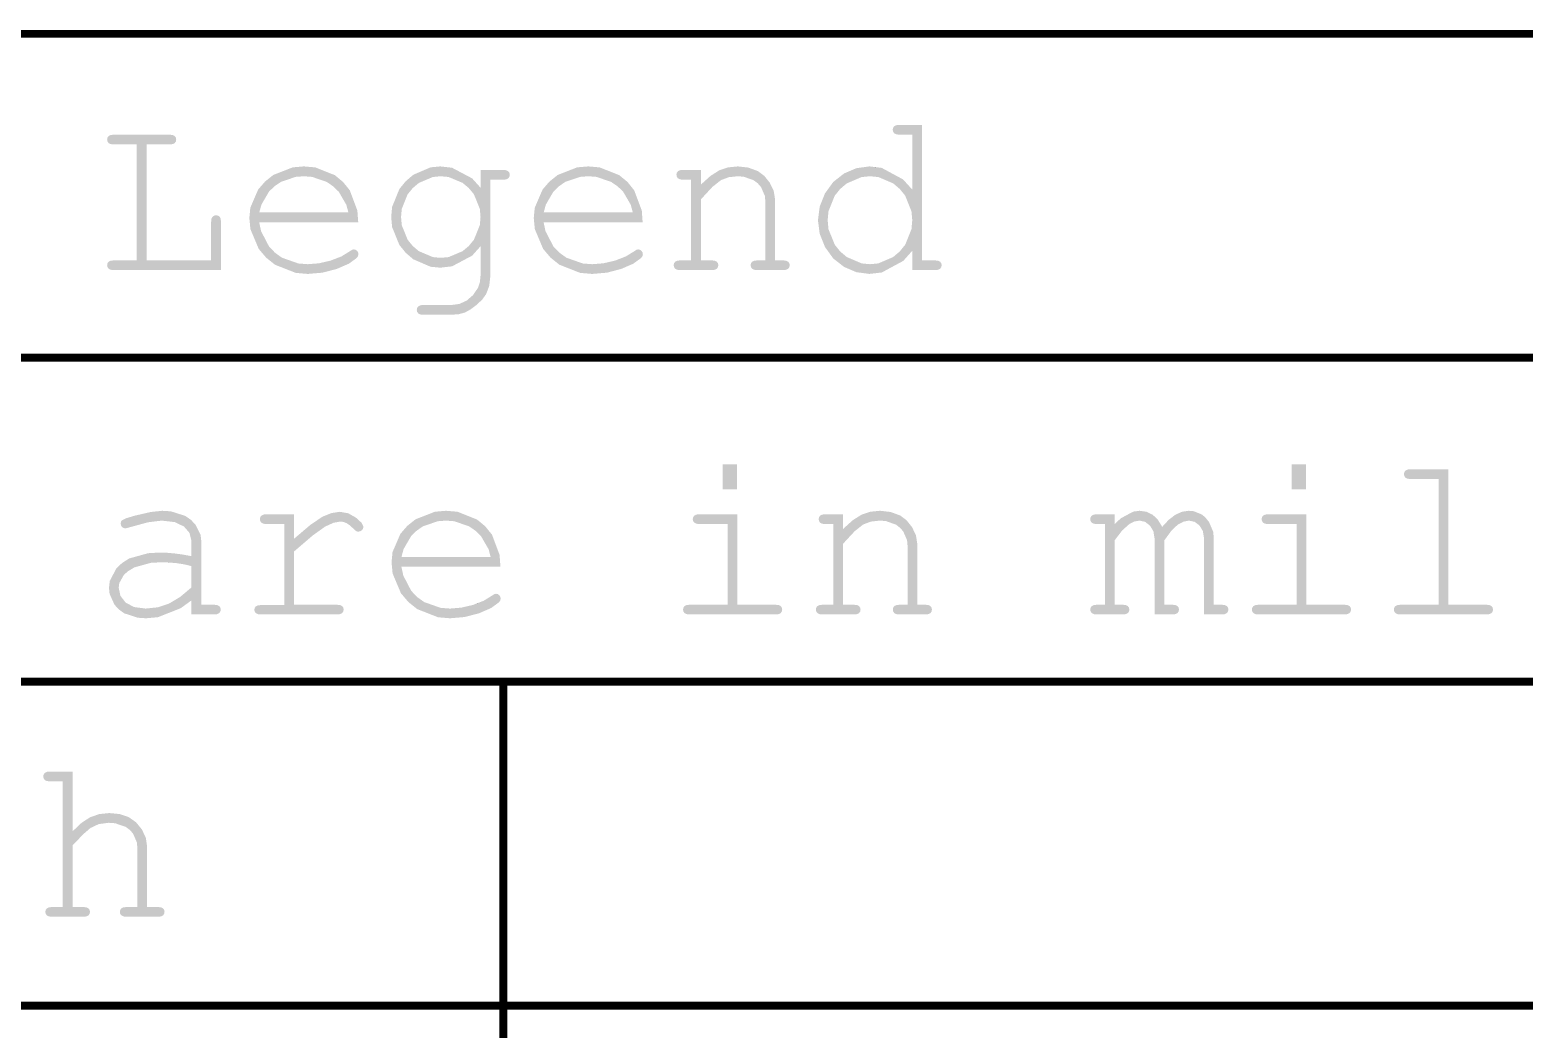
# Model space of a CAD drawing. Extents: x 0 to 13284, y 0 to 3969.
# Drawn here: x 10168 to 10913, y 3471 to 3969 of the extents above; entities that cross this region are included whole.
import ezdxf

# ---------------------------------------------------------------- set-up
doc = ezdxf.new("R2010")
doc.units = 0
doc.layers.add('DRILL_SYMBOLS', color=255, linetype='CONTINUOUS')

msp = doc.modelspace()

# ---------------------------------------------------------------- hatches: boundary and pattern name
at = {"layer": 'DRILL_SYMBOLS'}
for points in [[(10612.650433, 3921.336535), (10612.650433, 3853.80378), (10619.109567, 3853.80378), (10620.637874, 3853.637992), (10621.647087, 3853.140591), (10622.209409, 3852.369213), (10622.396811, 3851.381614), (10622.209409, 3850.430039), (10621.647087, 3849.651496), (10620.637874, 3849.132441), (10619.109567, 3848.959449), (10607.748386, 3848.959449), (10607.748386, 3873.81563), (10607.359094, 3878.249094), (10604.244882, 3886.034685), (10601.519921, 3889.386811), (10598.257913, 3892.162244), (10590.847165, 3895.334134), (10586.698465, 3895.73063), (10582.524528, 3895.334134), (10575.084961, 3892.162244), (10571.819331, 3889.386811), (10569.094409, 3886.034685), (10565.980157, 3878.249094), (10565.590866, 3873.81563), (10565.980157, 3869.405591), (10569.094409, 3861.634449), (10571.819331, 3858.273307), (10575.084961, 3855.485276), (10582.524528, 3852.298937), (10586.698465, 3851.900669), (10590.847165, 3852.298937), (10598.257913, 3855.485276), (10601.519921, 3858.273307), (10604.244882, 3861.634449), (10607.359094, 3869.405591), (10607.748386, 3873.81563), (10607.748386, 3858.590472), (10603.253661, 3853.544685), (10592.555669, 3847.778031), (10586.352441, 3847.057205), (10579.914921, 3847.929252), (10573.751339, 3850.545394), (10568.359094, 3854.777008), (10564.23563, 3860.493622), (10561.61878, 3867.053701), (10560.746496, 3873.81563), (10561.61878, 3880.613622), (10564.23563, 3887.166457), (10568.359094, 3892.868701), (10573.751339, 3897.114724), (10579.929331, 3899.753189), (10586.410118, 3900.632677), (10592.501614, 3899.911772), (10603.170748, 3894.144685), (10607.748386, 3889.098465), (10607.748386, 3916.434528), (10601.289252, 3916.434528), (10599.760945, 3916.60752), (10598.751732, 3917.126575), (10598.189409, 3917.919528), (10598.002008, 3918.91437), (10598.189409, 3919.865945), (10598.751732, 3920.644488), (10599.760945, 3921.163543), (10601.289252, 3921.336535)], [(10226.139291, 3911.590157), (10226.139291, 3853.80378), (10258.319724, 3853.80378), (10258.319724, 3873.065906), (10258.492717, 3874.550945), (10259.011772, 3875.545748), (10259.804764, 3876.108071), (10260.799567, 3876.295472), (10261.751142, 3876.115276), (10262.529685, 3875.574606), (10263.04874, 3874.586969), (10263.221772, 3873.065906), (10263.221772, 3848.959449), (10209.703071, 3848.959449), (10208.218031, 3849.132441), (10207.223189, 3849.651496), (10206.660906, 3850.430039), (10206.473465, 3851.381614), (10206.660906, 3852.369213), (10207.223189, 3853.140591), (10208.218031, 3853.637992), (10209.703071, 3853.80378), (10221.237244, 3853.80378), (10221.237244, 3911.590157), (10209.703071, 3911.590157), (10208.218031, 3911.755945), (10207.223189, 3912.253386), (10206.660906, 3913.024724), (10206.473465, 3914.012323), (10206.660906, 3914.999961), (10207.223189, 3915.771299), (10208.218031, 3916.268701), (10209.703071, 3916.434528), (10237.673504, 3916.434528), (10239.158543, 3916.268701), (10240.153346, 3915.771299), (10240.71563, 3914.999961), (10240.903071, 3914.012323), (10240.71563, 3913.024724), (10240.153346, 3912.253386), (10239.158543, 3911.755945), (10237.673504, 3911.590157)], [(10331.619567, 3872.777559), (10282.253189, 3872.777559), (10283.220984, 3868.30626), (10287.157008, 3860.736929), (10290.125276, 3857.638898), (10293.623386, 3855.128425), (10301.798268, 3852.259291), (10306.475, 3851.900669), (10312.025866, 3852.347598), (10317.83622, 3853.688465), (10323.228425, 3855.764606), (10327.524921, 3858.41748), (10328.548583, 3859.06626), (10329.428071, 3859.282559), (10330.29315, 3859.102323), (10331.042874, 3858.561654), (10331.56189, 3857.775866), (10331.734921, 3856.860354), (10331.504252, 3855.89437), (10330.812165, 3854.957205), (10326.969843, 3852.167362), (10320.979291, 3849.564961), (10313.820866, 3847.684134), (10306.475, 3847.057205), (10300.504252, 3847.567165), (10290.109055, 3851.646929), (10285.684606, 3855.216732), (10282.03874, 3859.511417), (10277.872008, 3869.387598), (10277.351142, 3874.969055), (10277.839567, 3880.058504), (10281.746772, 3889.112874), (10285.165591, 3893.077756), (10289.305276, 3896.383031), (10298.979567, 3900.160472), (10304.514213, 3900.632677), (10310.191181, 3900.147874), (10319.966417, 3896.269488), (10324.064685, 3892.875906), (10327.413189, 3888.710984), (10326.717559, 3877.679606), (10325.702874, 3881.500315), (10321.911024, 3888.017126), (10319.133819, 3890.713228), (10315.91685, 3892.908346), (10308.607047, 3895.417047), (10304.514213, 3895.73063), (10300.42315, 3895.42063), (10293.127795, 3892.940787), (10289.923425, 3890.770906), (10287.155236, 3888.092835), (10283.348937, 3881.547165), (10282.310866, 3877.679606), (10326.717559, 3877.679606), (10327.413189, 3888.710984), (10331.19063, 3878.661811)], [(10392.577835, 3890.021181), (10392.577835, 3898.90252), (10403.939016, 3898.90252), (10405.424055, 3898.729528), (10406.418898, 3898.210472), (10406.981181, 3897.41748), (10407.168622, 3896.422677), (10406.981181, 3895.471102), (10406.418898, 3894.692559), (10405.424055, 3894.173504), (10403.939016, 3894.000472), (10397.422205, 3894.000472), (10397.422205, 3845.615394), (10396.90315, 3841.030551), (10395.346063, 3836.964764), (10393.500591, 3834.383976), (10390.732362, 3831.716693), (10387.646969, 3829.395433), (10384.849921, 3827.852756), (10381.750118, 3826.987677), (10377.756378, 3826.699331), (10364.030669, 3826.699331), (10362.545669, 3826.865118), (10361.550827, 3827.36252), (10360.988543, 3828.133898), (10360.801102, 3829.121496), (10360.988543, 3830.116339), (10361.550827, 3830.909291), (10362.545669, 3831.428346), (10364.030669, 3831.601339), (10377.929409, 3831.543701), (10381.987992, 3832.091575), (10385.628465, 3833.735197), (10388.764331, 3836.431299), (10391.309094, 3840.136654), (10392.26063, 3842.890472), (10392.577835, 3846.30748), (10392.577835, 3875.430433), (10392.211969, 3879.532283), (10389.285197, 3886.741142), (10386.724213, 3889.848189), (10383.655039, 3892.421732), (10376.662441, 3895.362953), (10372.739016, 3895.73063), (10368.817362, 3895.361181), (10361.839173, 3892.405512), (10358.782638, 3889.819331), (10356.234291, 3886.703307), (10353.32189, 3879.508858), (10352.957835, 3875.430433), (10353.32189, 3871.326772), (10356.234291, 3864.103465), (10358.782638, 3860.983819), (10361.839173, 3858.397638), (10368.817362, 3855.442008), (10372.739016, 3855.072559), (10376.662441, 3855.442008), (10383.655039, 3858.397638), (10386.724213, 3860.983819), (10389.285197, 3864.103465), (10392.211969, 3871.326772), (10392.577835, 3875.430433), (10392.577835, 3860.839646), (10388.403898, 3856.171929), (10378.369134, 3850.837323), (10372.508307, 3850.170512), (10367.690984, 3850.633701), (10359.083583, 3854.339055), (10355.293543, 3857.58126), (10352.127047, 3861.475827), (10348.508189, 3870.400433), (10348.055827, 3875.430433), (10348.508189, 3880.458622), (10352.127047, 3889.36878), (10355.293543, 3893.250787), (10359.083583, 3896.480354), (10367.690984, 3900.171299), (10372.508307, 3900.632677), (10378.369134, 3899.969449), (10388.403898, 3894.663701)], [(10473.374921, 3872.777559), (10424.008543, 3872.777559), (10424.976339, 3868.30626), (10428.912362, 3860.736929), (10431.88063, 3857.638898), (10435.37874, 3855.128425), (10443.553622, 3852.259291), (10448.230354, 3851.900669), (10453.78122, 3852.347598), (10459.591575, 3853.688465), (10464.98378, 3855.764606), (10469.280276, 3858.41748), (10470.303937, 3859.06626), (10471.183425, 3859.282559), (10472.048504, 3859.102323), (10472.798228, 3858.561654), (10473.317244, 3857.775866), (10473.490276, 3856.860354), (10473.259606, 3855.89437), (10472.56752, 3854.957205), (10468.725197, 3852.167362), (10462.734646, 3849.564961), (10455.57622, 3847.684134), (10448.230354, 3847.057205), (10442.259606, 3847.567165), (10431.864409, 3851.646929), (10427.439961, 3855.216732), (10423.794094, 3859.511417), (10419.627362, 3869.387598), (10419.106496, 3874.969055), (10419.594921, 3880.058504), (10423.502126, 3889.112874), (10426.920945, 3893.077756), (10431.06063, 3896.383031), (10440.734921, 3900.160472), (10446.269567, 3900.632677), (10451.946535, 3900.147874), (10461.721772, 3896.269488), (10465.820039, 3892.875906), (10469.168543, 3888.710984), (10468.472874, 3877.679606), (10467.458228, 3881.500315), (10463.666378, 3888.017126), (10460.889173, 3890.713228), (10457.672205, 3892.908346), (10450.362402, 3895.417047), (10446.269567, 3895.73063), (10442.178504, 3895.42063), (10434.88315, 3892.940787), (10431.67878, 3890.770906), (10428.910591, 3888.092835), (10425.104291, 3881.547165), (10424.06622, 3877.679606), (10468.472874, 3877.679606), (10469.168543, 3888.710984), (10472.945984, 3878.661811)], [(10502.383465, 3898.90252), (10502.383465, 3891.578307), (10507.213386, 3895.918071), (10511.55315, 3898.67185), (10515.907283, 3900.142441), (10520.780512, 3900.632677), (10526.071811, 3900.041535), (10530.872913, 3898.26815), (10533.951102, 3895.968504), (10536.726535, 3892.529882), (10538.694567, 3888.471299), (10539.350551, 3884.311772), (10539.350551, 3853.80378), (10543.445197, 3853.80378), (10544.930236, 3853.637992), (10545.925079, 3853.140591), (10546.487362, 3852.369213), (10546.674803, 3851.381614), (10546.487362, 3850.430039), (10545.925079, 3849.651496), (10544.930236, 3849.132441), (10543.445197, 3848.959449), (10530.469252, 3848.959449), (10528.940945, 3849.132441), (10527.931693, 3849.651496), (10527.369409, 3850.430039), (10527.181969, 3851.381614), (10527.369409, 3852.369213), (10527.931693, 3853.140591), (10528.940945, 3853.637992), (10530.469252, 3853.80378), (10534.50622, 3853.80378), (10534.50622, 3883.50437), (10534.271929, 3885.971614), (10532.397598, 3890.311339), (10530.757598, 3892.183858), (10528.724685, 3893.735551), (10523.707323, 3895.508937), (10520.722835, 3895.73063), (10516.253346, 3895.247638), (10512.418189, 3893.798661), (10508.150551, 3890.432087), (10502.383465, 3884.196417), (10502.383465, 3853.80378), (10507.862205, 3853.80378), (10509.347205, 3853.637992), (10510.342047, 3853.140591), (10510.904331, 3852.369213), (10511.091772, 3851.381614), (10510.904331, 3850.430039), (10510.342047, 3849.651496), (10509.347205, 3849.132441), (10507.862205, 3848.959449), (10492.060354, 3848.959449), (10490.575315, 3849.132441), (10489.580472, 3849.651496), (10489.018189, 3850.430039), (10488.830748, 3851.381614), (10489.018189, 3852.369213), (10489.580472, 3853.140591), (10490.575315, 3853.637992), (10492.060354, 3853.80378), (10497.539094, 3853.80378), (10497.539094, 3894.000472), (10493.444449, 3894.000472), (10491.959409, 3894.173504), (10490.964606, 3894.692559), (10490.402283, 3895.485512), (10490.214882, 3896.480354), (10490.402283, 3897.431929), (10490.964606, 3898.210472), (10491.959409, 3898.729528), (10493.444449, 3898.90252)], [(10520.434488, 3752.16248), (10520.434488, 3739.647874), (10513.283268, 3739.647874), (10513.283268, 3752.16248)], [(10803.945157, 3752.16248), (10803.945157, 3739.647874), (10796.793976, 3739.647874), (10796.793976, 3752.16248)], [(10874.880512, 3749.740276), (10874.880512, 3682.20752), (10893.911969, 3682.20752), (10895.440236, 3682.041732), (10896.449488, 3681.544331), (10897.011772, 3680.772953), (10897.199213, 3679.785354), (10897.011772, 3678.83378), (10896.449488, 3678.055236), (10895.440236, 3677.536181), (10893.911969, 3677.363189), (10851.004724, 3677.363189), (10849.519685, 3677.536181), (10848.524882, 3678.055236), (10847.962559, 3678.83378), (10847.775157, 3679.785354), (10847.962559, 3680.772953), (10848.524882, 3681.544331), (10849.519685, 3682.041732), (10851.004724, 3682.20752), (10870.036142, 3682.20752), (10870.036142, 3744.838268), (10856.079764, 3744.838268), (10854.58752, 3745.01126), (10853.571063, 3745.530315), (10852.987165, 3746.323268), (10852.79252, 3747.31811), (10852.979961, 3748.269685), (10853.542244, 3749.048228), (10854.551496, 3749.567283), (10856.079764, 3749.740276)], [(10248.457953, 3677.363189), (10248.457953, 3684.341378), (10243.090945, 3680.456181), (10231.81626, 3676.015945), (10225.908622, 3675.460945), (10221.792323, 3675.736614), (10214.987165, 3677.942087), (10212.298228, 3679.87185), (10210.153622, 3682.202126), (10207.702598, 3687.60878), (10207.39622, 3690.685157), (10207.799921, 3694.091378), (10211.029488, 3700.233346), (10213.855354, 3702.969094), (10217.456181, 3705.265118), (10226.885394, 3707.889173), (10232.71378, 3708.217165), (10236.202874, 3708.109016), (10239.980315, 3707.784646), (10244.060551, 3707.229528), (10248.457953, 3706.42937), (10248.457953, 3714.272638), (10247.535236, 3717.992402), (10244.767008, 3721.19315), (10240.153346, 3723.399055), (10233.694173, 3724.13437), (10226.903425, 3723.312559), (10217.834646, 3720.847126), (10216.320787, 3720.414567), (10215.470157, 3720.270394), (10214.612283, 3720.443425), (10213.884213, 3720.962441), (10213.386772, 3721.741024), (10213.220984, 3722.692598), (10213.365157, 3723.572087), (10213.797677, 3724.249685), (10215.830591, 3725.273346), (10220.314528, 3726.614213), (10228.215433, 3728.430866), (10233.924882, 3729.036417), (10238.257402, 3728.753465), (10245.408622, 3726.489843), (10248.227283, 3724.509213), (10250.472835, 3722.171732), (10253.039213, 3717.053425), (10253.36, 3714.272638), (10253.36, 3682.20752), (10248.457953, 3701.469646), (10244.954449, 3702.320315), (10241.249094, 3702.911417), (10237.34189, 3703.257441), (10233.232835, 3703.372795), (10228.244291, 3703.088031), (10219.997323, 3700.810039), (10216.738898, 3698.816772), (10214.770906, 3697.032598), (10212.521732, 3692.966772), (10212.240591, 3690.685157), (10213.098425, 3686.648189), (10215.672008, 3683.303268), (10219.889173, 3681.054134), (10225.677913, 3680.304409), (10231.740591, 3680.931575), (10237.356299, 3682.813071), (10242.827835, 3686.064291), (10248.457953, 3690.800512), (10248.457953, 3701.469646), (10253.36, 3682.20752), (10259.819173, 3682.20752), (10261.347441, 3682.041732), (10262.356693, 3681.544331), (10262.918976, 3680.772953), (10263.106417, 3679.785354), (10262.918976, 3678.83378), (10262.356693, 3678.055236), (10261.347441, 3677.536181), (10259.819173, 3677.363189)], [(10299.612165, 3727.30626), (10299.612165, 3715.08), (10307.880748, 3722.094252), (10313.770394, 3726.066339), (10318.290354, 3727.904606), (10322.449882, 3728.517362), (10326.623819, 3727.789252), (10330.495, 3725.604961), (10333.284803, 3723.045827), (10334.214764, 3721.19315), (10334.034528, 3720.191102), (10333.493898, 3719.376496), (10332.679291, 3718.835827), (10331.677244, 3718.65563), (10331.14378, 3718.706063), (10330.69685, 3718.85748), (10330.120118, 3719.282795), (10329.197402, 3720.155079), (10327.308661, 3721.856339), (10325.679449, 3722.923268), (10324.194409, 3723.485551), (10322.738228, 3723.672992), (10319.241929, 3723.038622), (10315.096811, 3721.135472), (10308.990906, 3716.76689), (10299.612165, 3708.73622), (10299.612165, 3682.20752), (10321.065787, 3682.20752), (10322.594055, 3682.041732), (10323.603307, 3681.544331), (10324.165591, 3680.772953), (10324.353031, 3679.785354), (10324.165591, 3678.83378), (10323.603307, 3678.055236), (10322.594055, 3677.536181), (10321.065787, 3677.363189), (10283.060591, 3677.363189), (10281.575551, 3677.528976), (10280.580709, 3678.026378), (10280.018425, 3678.783307), (10279.830984, 3679.727677), (10280.01122, 3680.62878), (10280.55189, 3681.371299), (10281.539488, 3681.868701), (10283.060591, 3682.034528), (10294.767795, 3682.034528), (10294.767795, 3722.404213), (10285.82878, 3722.404213), (10284.34374, 3722.577244), (10283.348937, 3723.096299), (10282.786654, 3723.889252), (10282.599213, 3724.884094), (10282.779449, 3725.835669), (10283.320079, 3726.614213), (10284.307717, 3727.133268), (10285.82878, 3727.30626)], [(10402.497244, 3701.181299), (10353.130866, 3701.181299), (10354.098661, 3696.71), (10358.034685, 3689.140669), (10361.002953, 3686.042638), (10364.501063, 3683.532165), (10372.675945, 3680.663031), (10377.352677, 3680.304409), (10382.903504, 3680.751339), (10388.713858, 3682.092205), (10394.106102, 3684.168346), (10398.402598, 3686.82122), (10399.42626, 3687.47), (10400.305748, 3687.686299), (10401.170827, 3687.506063), (10401.920551, 3686.965394), (10402.439567, 3686.179606), (10402.612598, 3685.264094), (10402.38189, 3684.29811), (10401.689843, 3683.360945), (10397.84752, 3680.571102), (10391.856929, 3677.968701), (10384.698543, 3676.087874), (10377.352677, 3675.460945), (10371.381929, 3675.970906), (10360.986732, 3680.050669), (10356.562283, 3683.620472), (10352.916378, 3687.915157), (10348.749646, 3697.791339), (10348.228819, 3703.372795), (10348.717244, 3708.462244), (10352.624449, 3717.516614), (10356.043228, 3721.481496), (10360.182953, 3724.786772), (10369.857244, 3728.564213), (10375.39189, 3729.036417), (10381.068858, 3728.551614), (10390.844094, 3724.673228), (10394.942362, 3721.279646), (10398.290866, 3717.114724), (10397.595197, 3706.083346), (10396.580551, 3709.904055), (10392.788701, 3716.420866), (10390.011457, 3719.116969), (10386.794528, 3721.312087), (10379.484724, 3723.820787), (10375.39189, 3724.13437), (10371.300827, 3723.82437), (10364.005433, 3721.344528), (10360.801102, 3719.174646), (10358.032913, 3716.496575), (10354.226614, 3709.950906), (10353.188543, 3706.083346), (10397.595197, 3706.083346), (10398.290866, 3717.114724), (10402.068307, 3707.065551)], [(10520.60748, 3727.30626), (10520.60748, 3682.20752), (10539.638937, 3682.20752), (10541.167205, 3682.041732), (10542.176457, 3681.544331), (10542.73874, 3680.772953), (10542.926181, 3679.785354), (10542.73874, 3678.83378), (10542.176457, 3678.055236), (10541.167205, 3677.536181), (10539.638937, 3677.363189), (10496.731693, 3677.363189), (10495.246654, 3677.536181), (10494.25185, 3678.055236), (10493.689528, 3678.83378), (10493.502126, 3679.785354), (10493.689528, 3680.772953), (10494.25185, 3681.544331), (10495.246654, 3682.041732), (10496.731693, 3682.20752), (10515.76311, 3682.20752), (10515.76311, 3722.404213), (10501.63374, 3722.404213), (10500.141496, 3722.577244), (10499.125039, 3723.096299), (10498.541102, 3723.874843), (10498.346457, 3724.826417), (10498.533898, 3725.82122), (10499.096181, 3726.614213), (10500.105433, 3727.133268), (10501.63374, 3727.30626)], [(10573.261102, 3727.30626), (10573.261102, 3719.982047), (10578.091063, 3724.321811), (10582.430827, 3727.075591), (10586.784961, 3728.546181), (10591.658189, 3729.036417), (10596.949488, 3728.445276), (10601.750591, 3726.67189), (10604.82878, 3724.372244), (10607.604213, 3720.933622), (10609.572244, 3716.875039), (10610.228228, 3712.715512), (10610.228228, 3682.20752), (10614.322874, 3682.20752), (10615.807913, 3682.041732), (10616.802717, 3681.544331), (10617.365039, 3680.772953), (10617.552441, 3679.785354), (10617.365039, 3678.83378), (10616.802717, 3678.055236), (10615.807913, 3677.536181), (10614.322874, 3677.363189), (10601.34689, 3677.363189), (10599.818622, 3677.536181), (10598.80937, 3678.055236), (10598.247087, 3678.83378), (10598.059646, 3679.785354), (10598.247087, 3680.772953), (10598.80937, 3681.544331), (10599.818622, 3682.041732), (10601.34689, 3682.20752), (10605.383858, 3682.20752), (10605.383858, 3711.90811), (10605.149567, 3714.375354), (10603.275276, 3718.715079), (10601.635276, 3720.587598), (10599.602362, 3722.139291), (10594.584961, 3723.912677), (10591.600512, 3724.13437), (10587.130984, 3723.651378), (10583.295866, 3722.202402), (10579.028228, 3718.835827), (10573.261102, 3712.600157), (10573.261102, 3682.20752), (10578.739882, 3682.20752), (10580.224882, 3682.041732), (10581.219724, 3681.544331), (10581.782008, 3680.772953), (10581.969449, 3679.785354), (10581.782008, 3678.83378), (10581.219724, 3678.055236), (10580.224882, 3677.536181), (10578.739882, 3677.363189), (10562.937992, 3677.363189), (10561.452992, 3677.536181), (10560.45815, 3678.055236), (10559.895866, 3678.83378), (10559.708425, 3679.785354), (10559.895866, 3680.772953), (10560.45815, 3681.544331), (10561.452992, 3682.041732), (10562.937992, 3682.20752), (10568.416772, 3682.20752), (10568.416772, 3722.404213), (10564.322126, 3722.404213), (10562.837087, 3722.577244), (10561.842244, 3723.096299), (10561.279961, 3723.889252), (10561.09252, 3724.884094), (10561.279961, 3725.835669), (10561.842244, 3726.614213), (10562.837087, 3727.133268), (10564.322126, 3727.30626)], [(10708.615, 3727.30626), (10708.615, 3722.404213), (10711.703976, 3725.305787), (10717.903622, 3728.62189), (10721.014252, 3729.036417), (10724.532205, 3728.538976), (10727.58874, 3727.046732), (10730.183937, 3724.545276), (10732.317795, 3721.020118), (10735.568976, 3724.545276), (10738.863425, 3727.046732), (10742.186732, 3728.538976), (10745.524449, 3729.036417), (10748.015118, 3728.82374), (10752.19626, 3727.122441), (10753.886732, 3725.633819), (10755.67815, 3723.39185), (10757.725472, 3718.605157), (10757.981378, 3716.060433), (10757.981378, 3682.20752), (10762.076024, 3682.20752), (10763.561063, 3682.041732), (10764.555866, 3681.544331), (10765.11815, 3680.772953), (10765.305591, 3679.785354), (10765.11815, 3678.83378), (10764.555866, 3678.055236), (10763.561063, 3677.536181), (10762.076024, 3677.363189), (10753.137008, 3677.363189), (10753.137008, 3715.599055), (10752.574724, 3718.972795), (10750.887835, 3721.712165), (10748.465669, 3723.528819), (10745.697441, 3724.13437), (10742.97248, 3723.636969), (10740.103346, 3722.144724), (10736.960276, 3719.196299), (10733.413543, 3714.330276), (10733.413543, 3682.20752), (10737.450512, 3682.20752), (10738.935512, 3682.041732), (10739.930354, 3681.544331), (10740.492638, 3680.772953), (10740.680079, 3679.785354), (10740.492638, 3678.83378), (10739.930354, 3678.055236), (10738.935512, 3677.536181), (10737.450512, 3677.363189), (10728.511496, 3677.363189), (10728.511496, 3715.253031), (10727.941969, 3718.77815), (10726.233465, 3721.625669), (10723.818504, 3723.507205), (10721.129606, 3724.13437), (10718.548819, 3723.71626), (10715.99689, 3722.46189), (10712.392441, 3719.246732), (10708.615, 3714.330276), (10708.615, 3682.20752), (10712.709646, 3682.20752), (10714.194646, 3682.041732), (10715.189488, 3681.544331), (10715.751772, 3680.772953), (10715.939213, 3679.785354), (10715.751772, 3678.83378), (10715.189488, 3678.055236), (10714.194646, 3677.536181), (10712.709646, 3677.363189), (10699.675984, 3677.363189), (10698.190945, 3677.536181), (10697.196142, 3678.055236), (10696.633819, 3678.83378), (10696.446417, 3679.785354), (10696.633819, 3680.772953), (10697.196142, 3681.544331), (10698.190945, 3682.041732), (10699.675984, 3682.20752), (10703.77063, 3682.20752), (10703.77063, 3722.404213), (10699.675984, 3722.404213), (10698.190945, 3722.577244), (10697.196142, 3723.096299), (10696.633819, 3723.889252), (10696.446417, 3724.884094), (10696.633819, 3725.835669), (10697.196142, 3726.614213), (10698.190945, 3727.133268), (10699.675984, 3727.30626)], [(10804.118189, 3727.30626), (10804.118189, 3682.20752), (10823.149606, 3682.20752), (10824.677913, 3682.041732), (10825.687165, 3681.544331), (10826.249449, 3680.772953), (10826.43689, 3679.785354), (10826.249449, 3678.83378), (10825.687165, 3678.055236), (10824.677913, 3677.536181), (10823.149606, 3677.363189), (10780.242402, 3677.363189), (10778.757362, 3677.536181), (10777.76252, 3678.055236), (10777.200236, 3678.83378), (10777.012795, 3679.785354), (10777.200236, 3680.772953), (10777.76252, 3681.544331), (10778.757362, 3682.041732), (10780.242402, 3682.20752), (10799.273819, 3682.20752), (10799.273819, 3722.404213), (10785.144409, 3722.404213), (10783.652205, 3722.577244), (10782.635748, 3723.096299), (10782.051811, 3723.874843), (10781.857165, 3724.826417), (10782.044606, 3725.82122), (10782.60689, 3726.614213), (10783.616142, 3727.133268), (10785.144409, 3727.30626)], [(10189.223976, 3599.107441), (10189.223976, 3569.291535), (10193.743976, 3573.566417), (10198.076496, 3576.35626), (10202.567638, 3577.891732), (10207.563386, 3578.403583), (10212.789803, 3577.906142), (10217.165591, 3576.413898), (10220.791654, 3573.890787), (10223.768937, 3570.300787), (10225.758583, 3566.069173), (10226.421811, 3561.621299), (10226.421811, 3531.574685), (10231.842874, 3531.574685), (10233.363937, 3531.408898), (10234.351575, 3530.911496), (10234.892244, 3530.140118), (10235.072441, 3529.15252), (10234.892244, 3528.200945), (10234.351575, 3527.422402), (10233.363937, 3526.903346), (10231.842874, 3526.730354), (10216.098701, 3526.730354), (10214.570394, 3526.903346), (10213.561142, 3527.422402), (10212.998858, 3528.200945), (10212.811417, 3529.15252), (10212.998858, 3530.140118), (10213.561142, 3530.911496), (10214.570394, 3531.408898), (10216.098701, 3531.574685), (10221.519764, 3531.574685), (10221.519764, 3561.275276), (10221.283661, 3563.791181), (10219.394961, 3568.174173), (10217.742323, 3570.04126), (10215.667953, 3571.580354), (10210.405472, 3573.339331), (10207.217362, 3573.559213), (10202.300906, 3572.910394), (10198.162992, 3570.964016), (10194.572992, 3567.864173), (10189.223976, 3562.255669), (10189.223976, 3531.574685), (10194.702756, 3531.574685), (10196.187756, 3531.408898), (10197.182598, 3530.911496), (10197.744882, 3530.140118), (10197.932323, 3529.15252), (10197.744882, 3528.200945), (10197.182598, 3527.422402), (10196.187756, 3526.903346), (10194.702756, 3526.730354), (10178.900866, 3526.730354), (10177.415866, 3526.903346), (10176.421024, 3527.422402), (10175.85874, 3528.200945), (10175.671299, 3529.15252), (10175.85874, 3530.140118), (10176.421024, 3530.911496), (10177.415866, 3531.408898), (10178.900866, 3531.574685), (10184.379646, 3531.574685), (10184.379646, 3594.205433), (10177.862795, 3594.205433), (10176.377756, 3594.378425), (10175.382953, 3594.89748), (10174.820669, 3595.690433), (10174.633228, 3596.685276), (10174.820669, 3597.63685), (10175.382953, 3598.415394), (10176.377756, 3598.934449), (10177.862795, 3599.107441)]]:
    msp.add_hatch(color=7, dxfattribs=at).paths.add_polyline_path(points)

# ---------------------------------------------------------------- linework, layer by layer
at = {"layer": 'DRILL_SYMBOLS', "color": 7}
for points, const_width in [([(13281.884016, 3966.692913), (7116.299213, 3966.692913)], 3.937008), ([(10612.650433, 3921.336535), (10612.650433, 3853.80378), (10619.109567, 3853.80378), (10620.637874, 3853.637992), (10621.647087, 3853.140591), (10622.209409, 3852.369213), (10622.396811, 3851.381614), (10622.209409, 3850.430039), (10621.647087, 3849.651496), (10620.637874, 3849.132441), (10619.109567, 3848.959449), (10607.748386, 3848.959449), (10607.748386, 3873.81563), (10607.359094, 3878.249094), (10604.244882, 3886.034685), (10601.519921, 3889.386811), (10598.257913, 3892.162244), (10590.847165, 3895.334134), (10586.698465, 3895.73063), (10582.524528, 3895.334134), (10575.084961, 3892.162244), (10571.819331, 3889.386811), (10569.094409, 3886.034685), (10565.980157, 3878.249094), (10565.590866, 3873.81563), (10565.980157, 3869.405591), (10569.094409, 3861.634449), (10571.819331, 3858.273307), (10575.084961, 3855.485276), (10582.524528, 3852.298937), (10586.698465, 3851.900669), (10590.847165, 3852.298937), (10598.257913, 3855.485276), (10601.519921, 3858.273307), (10604.244882, 3861.634449), (10607.359094, 3869.405591), (10607.748386, 3873.81563), (10607.748386, 3858.590472), (10603.253661, 3853.544685), (10592.555669, 3847.778031), (10586.352441, 3847.057205), (10579.914921, 3847.929252), (10573.751339, 3850.545394), (10568.359094, 3854.777008), (10564.23563, 3860.493622), (10561.61878, 3867.053701), (10560.746496, 3873.81563), (10561.61878, 3880.613622), (10564.23563, 3887.166457), (10568.359094, 3892.868701), (10573.751339, 3897.114724), (10579.929331, 3899.753189), (10586.410118, 3900.632677), (10592.501614, 3899.911772), (10603.170748, 3894.144685), (10607.748386, 3889.098465), (10607.748386, 3916.434528), (10601.289252, 3916.434528), (10599.760945, 3916.60752), (10598.751732, 3917.126575), (10598.189409, 3917.919528), (10598.002008, 3918.91437), (10598.189409, 3919.865945), (10598.751732, 3920.644488), (10599.760945, 3921.163543), (10601.289252, 3921.336535), (10612.650433, 3921.336535)], 0.000039), ([(10226.139291, 3911.590157), (10226.139291, 3853.80378), (10258.319724, 3853.80378), (10258.319724, 3873.065906), (10258.492717, 3874.550945), (10259.011772, 3875.545748), (10259.804764, 3876.108071), (10260.799567, 3876.295472), (10261.751142, 3876.115276), (10262.529685, 3875.574606), (10263.04874, 3874.586969), (10263.221772, 3873.065906), (10263.221772, 3848.959449), (10209.703071, 3848.959449), (10208.218031, 3849.132441), (10207.223189, 3849.651496), (10206.660906, 3850.430039), (10206.473465, 3851.381614), (10206.660906, 3852.369213), (10207.223189, 3853.140591), (10208.218031, 3853.637992), (10209.703071, 3853.80378), (10221.237244, 3853.80378), (10221.237244, 3911.590157), (10209.703071, 3911.590157), (10208.218031, 3911.755945), (10207.223189, 3912.253386), (10206.660906, 3913.024724), (10206.473465, 3914.012323), (10206.660906, 3914.999961), (10207.223189, 3915.771299), (10208.218031, 3916.268701), (10209.703071, 3916.434528), (10237.673504, 3916.434528), (10239.158543, 3916.268701), (10240.153346, 3915.771299), (10240.71563, 3914.999961), (10240.903071, 3914.012323), (10240.71563, 3913.024724), (10240.153346, 3912.253386), (10239.158543, 3911.755945), (10237.673504, 3911.590157), (10226.139291, 3911.590157)], 0.000039), ([(10331.619567, 3872.777559), (10282.253189, 3872.777559), (10283.220984, 3868.30626), (10287.157008, 3860.736929), (10290.125276, 3857.638898), (10293.623386, 3855.128425), (10301.798268, 3852.259291), (10306.475, 3851.900669), (10312.025866, 3852.347598), (10317.83622, 3853.688465), (10323.228425, 3855.764606), (10327.524921, 3858.41748), (10328.548583, 3859.06626), (10329.428071, 3859.282559), (10330.29315, 3859.102323), (10331.042874, 3858.561654), (10331.56189, 3857.775866), (10331.734921, 3856.860354), (10331.504252, 3855.89437), (10330.812165, 3854.957205), (10326.969843, 3852.167362), (10320.979291, 3849.564961), (10313.820866, 3847.684134), (10306.475, 3847.057205), (10300.504252, 3847.567165), (10290.109055, 3851.646929), (10285.684606, 3855.216732), (10282.03874, 3859.511417), (10277.872008, 3869.387598), (10277.351142, 3874.969055), (10277.839567, 3880.058504), (10281.746772, 3889.112874), (10285.165591, 3893.077756), (10289.305276, 3896.383031), (10298.979567, 3900.160472), (10304.514213, 3900.632677), (10310.191181, 3900.147874), (10319.966417, 3896.269488), (10324.064685, 3892.875906), (10327.413189, 3888.710984), (10326.717559, 3877.679606), (10325.702874, 3881.500315), (10321.911024, 3888.017126), (10319.133819, 3890.713228), (10315.91685, 3892.908346), (10308.607047, 3895.417047), (10304.514213, 3895.73063), (10300.42315, 3895.42063), (10293.127795, 3892.940787), (10289.923425, 3890.770906), (10287.155236, 3888.092835), (10283.348937, 3881.547165), (10282.310866, 3877.679606), (10326.717559, 3877.679606), (10327.413189, 3888.710984), (10331.19063, 3878.661811), (10331.619567, 3872.777559)], 0.000039), ([(10392.577835, 3890.021181), (10392.577835, 3898.90252), (10403.939016, 3898.90252), (10405.424055, 3898.729528), (10406.418898, 3898.210472), (10406.981181, 3897.41748), (10407.168622, 3896.422677), (10406.981181, 3895.471102), (10406.418898, 3894.692559), (10405.424055, 3894.173504), (10403.939016, 3894.000472), (10397.422205, 3894.000472), (10397.422205, 3845.615394), (10396.90315, 3841.030551), (10395.346063, 3836.964764), (10393.500591, 3834.383976), (10390.732362, 3831.716693), (10387.646969, 3829.395433), (10384.849921, 3827.852756), (10381.750118, 3826.987677), (10377.756378, 3826.699331), (10364.030669, 3826.699331), (10362.545669, 3826.865118), (10361.550827, 3827.36252), (10360.988543, 3828.133898), (10360.801102, 3829.121496), (10360.988543, 3830.116339), (10361.550827, 3830.909291), (10362.545669, 3831.428346), (10364.030669, 3831.601339), (10377.929409, 3831.543701), (10381.987992, 3832.091575), (10385.628465, 3833.735197), (10388.764331, 3836.431299), (10391.309094, 3840.136654), (10392.26063, 3842.890472), (10392.577835, 3846.30748), (10392.577835, 3875.430433), (10392.211969, 3879.532283), (10389.285197, 3886.741142), (10386.724213, 3889.848189), (10383.655039, 3892.421732), (10376.662441, 3895.362953), (10372.739016, 3895.73063), (10368.817362, 3895.361181), (10361.839173, 3892.405512), (10358.782638, 3889.819331), (10356.234291, 3886.703307), (10353.32189, 3879.508858), (10352.957835, 3875.430433), (10353.32189, 3871.326772), (10356.234291, 3864.103465), (10358.782638, 3860.983819), (10361.839173, 3858.397638), (10368.817362, 3855.442008), (10372.739016, 3855.072559), (10376.662441, 3855.442008), (10383.655039, 3858.397638), (10386.724213, 3860.983819), (10389.285197, 3864.103465), (10392.211969, 3871.326772), (10392.577835, 3875.430433), (10392.577835, 3860.839646), (10388.403898, 3856.171929), (10378.369134, 3850.837323), (10372.508307, 3850.170512), (10367.690984, 3850.633701), (10359.083583, 3854.339055), (10355.293543, 3857.58126), (10352.127047, 3861.475827), (10348.508189, 3870.400433), (10348.055827, 3875.430433), (10348.508189, 3880.458622), (10352.127047, 3889.36878), (10355.293543, 3893.250787), (10359.083583, 3896.480354), (10367.690984, 3900.171299), (10372.508307, 3900.632677), (10378.369134, 3899.969449), (10388.403898, 3894.663701), (10392.577835, 3890.021181)], 0.000039), ([(10473.374921, 3872.777559), (10424.008543, 3872.777559), (10424.976339, 3868.30626), (10428.912362, 3860.736929), (10431.88063, 3857.638898), (10435.37874, 3855.128425), (10443.553622, 3852.259291), (10448.230354, 3851.900669), (10453.78122, 3852.347598), (10459.591575, 3853.688465), (10464.98378, 3855.764606), (10469.280276, 3858.41748), (10470.303937, 3859.06626), (10471.183425, 3859.282559), (10472.048504, 3859.102323), (10472.798228, 3858.561654), (10473.317244, 3857.775866), (10473.490276, 3856.860354), (10473.259606, 3855.89437), (10472.56752, 3854.957205), (10468.725197, 3852.167362), (10462.734646, 3849.564961), (10455.57622, 3847.684134), (10448.230354, 3847.057205), (10442.259606, 3847.567165), (10431.864409, 3851.646929), (10427.439961, 3855.216732), (10423.794094, 3859.511417), (10419.627362, 3869.387598), (10419.106496, 3874.969055), (10419.594921, 3880.058504), (10423.502126, 3889.112874), (10426.920945, 3893.077756), (10431.06063, 3896.383031), (10440.734921, 3900.160472), (10446.269567, 3900.632677), (10451.946535, 3900.147874), (10461.721772, 3896.269488), (10465.820039, 3892.875906), (10469.168543, 3888.710984), (10468.472874, 3877.679606), (10467.458228, 3881.500315), (10463.666378, 3888.017126), (10460.889173, 3890.713228), (10457.672205, 3892.908346), (10450.362402, 3895.417047), (10446.269567, 3895.73063), (10442.178504, 3895.42063), (10434.88315, 3892.940787), (10431.67878, 3890.770906), (10428.910591, 3888.092835), (10425.104291, 3881.547165), (10424.06622, 3877.679606), (10468.472874, 3877.679606), (10469.168543, 3888.710984), (10472.945984, 3878.661811), (10473.374921, 3872.777559)], 0.000039), ([(10502.383465, 3898.90252), (10502.383465, 3891.578307), (10507.213386, 3895.918071), (10511.55315, 3898.67185), (10515.907283, 3900.142441), (10520.780512, 3900.632677), (10526.071811, 3900.041535), (10530.872913, 3898.26815), (10533.951102, 3895.968504), (10536.726535, 3892.529882), (10538.694567, 3888.471299), (10539.350551, 3884.311772), (10539.350551, 3853.80378), (10543.445197, 3853.80378), (10544.930236, 3853.637992), (10545.925079, 3853.140591), (10546.487362, 3852.369213), (10546.674803, 3851.381614), (10546.487362, 3850.430039), (10545.925079, 3849.651496), (10544.930236, 3849.132441), (10543.445197, 3848.959449), (10530.469252, 3848.959449), (10528.940945, 3849.132441), (10527.931693, 3849.651496), (10527.369409, 3850.430039), (10527.181969, 3851.381614), (10527.369409, 3852.369213), (10527.931693, 3853.140591), (10528.940945, 3853.637992), (10530.469252, 3853.80378), (10534.50622, 3853.80378), (10534.50622, 3883.50437), (10534.271929, 3885.971614), (10532.397598, 3890.311339), (10530.757598, 3892.183858), (10528.724685, 3893.735551), (10523.707323, 3895.508937), (10520.722835, 3895.73063), (10516.253346, 3895.247638), (10512.418189, 3893.798661), (10508.150551, 3890.432087), (10502.383465, 3884.196417), (10502.383465, 3853.80378), (10507.862205, 3853.80378), (10509.347205, 3853.637992), (10510.342047, 3853.140591), (10510.904331, 3852.369213), (10511.091772, 3851.381614), (10510.904331, 3850.430039), (10510.342047, 3849.651496), (10509.347205, 3849.132441), (10507.862205, 3848.959449), (10492.060354, 3848.959449), (10490.575315, 3849.132441), (10489.580472, 3849.651496), (10489.018189, 3850.430039), (10488.830748, 3851.381614), (10489.018189, 3852.369213), (10489.580472, 3853.140591), (10490.575315, 3853.637992), (10492.060354, 3853.80378), (10497.539094, 3853.80378), (10497.539094, 3894.000472), (10493.444449, 3894.000472), (10491.959409, 3894.173504), (10490.964606, 3894.692559), (10490.402283, 3895.485512), (10490.214882, 3896.480354), (10490.402283, 3897.431929), (10490.964606, 3898.210472), (10491.959409, 3898.729528), (10493.444449, 3898.90252), (10502.383465, 3898.90252)], 0.000039), ([(7116.299213, 3805.275591), (13281.884016, 3805.275591)], 3.937008), ([(10520.434488, 3752.16248), (10520.434488, 3739.647874), (10513.283268, 3739.647874), (10513.283268, 3752.16248), (10520.434488, 3752.16248)], 0.000039), ([(10803.945157, 3752.16248), (10803.945157, 3739.647874), (10796.793976, 3739.647874), (10796.793976, 3752.16248), (10803.945157, 3752.16248)], 0.000039), ([(10874.880512, 3749.740276), (10874.880512, 3682.20752), (10893.911969, 3682.20752), (10895.440236, 3682.041732), (10896.449488, 3681.544331), (10897.011772, 3680.772953), (10897.199213, 3679.785354), (10897.011772, 3678.83378), (10896.449488, 3678.055236), (10895.440236, 3677.536181), (10893.911969, 3677.363189), (10851.004724, 3677.363189), (10849.519685, 3677.536181), (10848.524882, 3678.055236), (10847.962559, 3678.83378), (10847.775157, 3679.785354), (10847.962559, 3680.772953), (10848.524882, 3681.544331), (10849.519685, 3682.041732), (10851.004724, 3682.20752), (10870.036142, 3682.20752), (10870.036142, 3744.838268), (10856.079764, 3744.838268), (10854.58752, 3745.01126), (10853.571063, 3745.530315), (10852.987165, 3746.323268), (10852.79252, 3747.31811), (10852.979961, 3748.269685), (10853.542244, 3749.048228), (10854.551496, 3749.567283), (10856.079764, 3749.740276), (10874.880512, 3749.740276)], 0.000039), ([(10248.457953, 3677.363189), (10248.457953, 3684.341378), (10243.090945, 3680.456181), (10231.81626, 3676.015945), (10225.908622, 3675.460945), (10221.792323, 3675.736614), (10214.987165, 3677.942087), (10212.298228, 3679.87185), (10210.153622, 3682.202126), (10207.702598, 3687.60878), (10207.39622, 3690.685157), (10207.799921, 3694.091378), (10211.029488, 3700.233346), (10213.855354, 3702.969094), (10217.456181, 3705.265118), (10226.885394, 3707.889173), (10232.71378, 3708.217165), (10236.202874, 3708.109016), (10239.980315, 3707.784646), (10244.060551, 3707.229528), (10248.457953, 3706.42937), (10248.457953, 3714.272638), (10247.535236, 3717.992402), (10244.767008, 3721.19315), (10240.153346, 3723.399055), (10233.694173, 3724.13437), (10226.903425, 3723.312559), (10217.834646, 3720.847126), (10216.320787, 3720.414567), (10215.470157, 3720.270394), (10214.612283, 3720.443425), (10213.884213, 3720.962441), (10213.386772, 3721.741024), (10213.220984, 3722.692598), (10213.365157, 3723.572087), (10213.797677, 3724.249685), (10215.830591, 3725.273346), (10220.314528, 3726.614213), (10228.215433, 3728.430866), (10233.924882, 3729.036417), (10238.257402, 3728.753465), (10245.408622, 3726.489843), (10248.227283, 3724.509213), (10250.472835, 3722.171732), (10253.039213, 3717.053425), (10253.36, 3714.272638), (10253.36, 3682.20752), (10248.457953, 3701.469646), (10244.954449, 3702.320315), (10241.249094, 3702.911417), (10237.34189, 3703.257441), (10233.232835, 3703.372795), (10228.244291, 3703.088031), (10219.997323, 3700.810039), (10216.738898, 3698.816772), (10214.770906, 3697.032598), (10212.521732, 3692.966772), (10212.240591, 3690.685157), (10213.098425, 3686.648189), (10215.672008, 3683.303268), (10219.889173, 3681.054134), (10225.677913, 3680.304409), (10231.740591, 3680.931575), (10237.356299, 3682.813071), (10242.827835, 3686.064291), (10248.457953, 3690.800512), (10248.457953, 3701.469646), (10253.36, 3682.20752), (10259.819173, 3682.20752), (10261.347441, 3682.041732), (10262.356693, 3681.544331), (10262.918976, 3680.772953), (10263.106417, 3679.785354), (10262.918976, 3678.83378), (10262.356693, 3678.055236), (10261.347441, 3677.536181), (10259.819173, 3677.363189), (10248.457953, 3677.363189)], 0.000039), ([(10299.612165, 3727.30626), (10299.612165, 3715.08), (10307.880748, 3722.094252), (10313.770394, 3726.066339), (10318.290354, 3727.904606), (10322.449882, 3728.517362), (10326.623819, 3727.789252), (10330.495, 3725.604961), (10333.284803, 3723.045827), (10334.214764, 3721.19315), (10334.034528, 3720.191102), (10333.493898, 3719.376496), (10332.679291, 3718.835827), (10331.677244, 3718.65563), (10331.14378, 3718.706063), (10330.69685, 3718.85748), (10330.120118, 3719.282795), (10329.197402, 3720.155079), (10327.308661, 3721.856339), (10325.679449, 3722.923268), (10324.194409, 3723.485551), (10322.738228, 3723.672992), (10319.241929, 3723.038622), (10315.096811, 3721.135472), (10308.990906, 3716.76689), (10299.612165, 3708.73622), (10299.612165, 3682.20752), (10321.065787, 3682.20752), (10322.594055, 3682.041732), (10323.603307, 3681.544331), (10324.165591, 3680.772953), (10324.353031, 3679.785354), (10324.165591, 3678.83378), (10323.603307, 3678.055236), (10322.594055, 3677.536181), (10321.065787, 3677.363189), (10283.060591, 3677.363189), (10281.575551, 3677.528976), (10280.580709, 3678.026378), (10280.018425, 3678.783307), (10279.830984, 3679.727677), (10280.01122, 3680.62878), (10280.55189, 3681.371299), (10281.539488, 3681.868701), (10283.060591, 3682.034528), (10294.767795, 3682.034528), (10294.767795, 3722.404213), (10285.82878, 3722.404213), (10284.34374, 3722.577244), (10283.348937, 3723.096299), (10282.786654, 3723.889252), (10282.599213, 3724.884094), (10282.779449, 3725.835669), (10283.320079, 3726.614213), (10284.307717, 3727.133268), (10285.82878, 3727.30626), (10299.612165, 3727.30626)], 0.000039), ([(10402.497244, 3701.181299), (10353.130866, 3701.181299), (10354.098661, 3696.71), (10358.034685, 3689.140669), (10361.002953, 3686.042638), (10364.501063, 3683.532165), (10372.675945, 3680.663031), (10377.352677, 3680.304409), (10382.903504, 3680.751339), (10388.713858, 3682.092205), (10394.106102, 3684.168346), (10398.402598, 3686.82122), (10399.42626, 3687.47), (10400.305748, 3687.686299), (10401.170827, 3687.506063), (10401.920551, 3686.965394), (10402.439567, 3686.179606), (10402.612598, 3685.264094), (10402.38189, 3684.29811), (10401.689843, 3683.360945), (10397.84752, 3680.571102), (10391.856929, 3677.968701), (10384.698543, 3676.087874), (10377.352677, 3675.460945), (10371.381929, 3675.970906), (10360.986732, 3680.050669), (10356.562283, 3683.620472), (10352.916378, 3687.915157), (10348.749646, 3697.791339), (10348.228819, 3703.372795), (10348.717244, 3708.462244), (10352.624449, 3717.516614), (10356.043228, 3721.481496), (10360.182953, 3724.786772), (10369.857244, 3728.564213), (10375.39189, 3729.036417), (10381.068858, 3728.551614), (10390.844094, 3724.673228), (10394.942362, 3721.279646), (10398.290866, 3717.114724), (10397.595197, 3706.083346), (10396.580551, 3709.904055), (10392.788701, 3716.420866), (10390.011457, 3719.116969), (10386.794528, 3721.312087), (10379.484724, 3723.820787), (10375.39189, 3724.13437), (10371.300827, 3723.82437), (10364.005433, 3721.344528), (10360.801102, 3719.174646), (10358.032913, 3716.496575), (10354.226614, 3709.950906), (10353.188543, 3706.083346), (10397.595197, 3706.083346), (10398.290866, 3717.114724), (10402.068307, 3707.065551), (10402.497244, 3701.181299)], 0.000039), ([(10520.60748, 3727.30626), (10520.60748, 3682.20752), (10539.638937, 3682.20752), (10541.167205, 3682.041732), (10542.176457, 3681.544331), (10542.73874, 3680.772953), (10542.926181, 3679.785354), (10542.73874, 3678.83378), (10542.176457, 3678.055236), (10541.167205, 3677.536181), (10539.638937, 3677.363189), (10496.731693, 3677.363189), (10495.246654, 3677.536181), (10494.25185, 3678.055236), (10493.689528, 3678.83378), (10493.502126, 3679.785354), (10493.689528, 3680.772953), (10494.25185, 3681.544331), (10495.246654, 3682.041732), (10496.731693, 3682.20752), (10515.76311, 3682.20752), (10515.76311, 3722.404213), (10501.63374, 3722.404213), (10500.141496, 3722.577244), (10499.125039, 3723.096299), (10498.541102, 3723.874843), (10498.346457, 3724.826417), (10498.533898, 3725.82122), (10499.096181, 3726.614213), (10500.105433, 3727.133268), (10501.63374, 3727.30626), (10520.60748, 3727.30626)], 0.000039), ([(10573.261102, 3727.30626), (10573.261102, 3719.982047), (10578.091063, 3724.321811), (10582.430827, 3727.075591), (10586.784961, 3728.546181), (10591.658189, 3729.036417), (10596.949488, 3728.445276), (10601.750591, 3726.67189), (10604.82878, 3724.372244), (10607.604213, 3720.933622), (10609.572244, 3716.875039), (10610.228228, 3712.715512), (10610.228228, 3682.20752), (10614.322874, 3682.20752), (10615.807913, 3682.041732), (10616.802717, 3681.544331), (10617.365039, 3680.772953), (10617.552441, 3679.785354), (10617.365039, 3678.83378), (10616.802717, 3678.055236), (10615.807913, 3677.536181), (10614.322874, 3677.363189), (10601.34689, 3677.363189), (10599.818622, 3677.536181), (10598.80937, 3678.055236), (10598.247087, 3678.83378), (10598.059646, 3679.785354), (10598.247087, 3680.772953), (10598.80937, 3681.544331), (10599.818622, 3682.041732), (10601.34689, 3682.20752), (10605.383858, 3682.20752), (10605.383858, 3711.90811), (10605.149567, 3714.375354), (10603.275276, 3718.715079), (10601.635276, 3720.587598), (10599.602362, 3722.139291), (10594.584961, 3723.912677), (10591.600512, 3724.13437), (10587.130984, 3723.651378), (10583.295866, 3722.202402), (10579.028228, 3718.835827), (10573.261102, 3712.600157), (10573.261102, 3682.20752), (10578.739882, 3682.20752), (10580.224882, 3682.041732), (10581.219724, 3681.544331), (10581.782008, 3680.772953), (10581.969449, 3679.785354), (10581.782008, 3678.83378), (10581.219724, 3678.055236), (10580.224882, 3677.536181), (10578.739882, 3677.363189), (10562.937992, 3677.363189), (10561.452992, 3677.536181), (10560.45815, 3678.055236), (10559.895866, 3678.83378), (10559.708425, 3679.785354), (10559.895866, 3680.772953), (10560.45815, 3681.544331), (10561.452992, 3682.041732), (10562.937992, 3682.20752), (10568.416772, 3682.20752), (10568.416772, 3722.404213), (10564.322126, 3722.404213), (10562.837087, 3722.577244), (10561.842244, 3723.096299), (10561.279961, 3723.889252), (10561.09252, 3724.884094), (10561.279961, 3725.835669), (10561.842244, 3726.614213), (10562.837087, 3727.133268), (10564.322126, 3727.30626), (10573.261102, 3727.30626)], 0.000039), ([(10708.615, 3727.30626), (10708.615, 3722.404213), (10711.703976, 3725.305787), (10717.903622, 3728.62189), (10721.014252, 3729.036417), (10724.532205, 3728.538976), (10727.58874, 3727.046732), (10730.183937, 3724.545276), (10732.317795, 3721.020118), (10735.568976, 3724.545276), (10738.863425, 3727.046732), (10742.186732, 3728.538976), (10745.524449, 3729.036417), (10748.015118, 3728.82374), (10752.19626, 3727.122441), (10753.886732, 3725.633819), (10755.67815, 3723.39185), (10757.725472, 3718.605157), (10757.981378, 3716.060433), (10757.981378, 3682.20752), (10762.076024, 3682.20752), (10763.561063, 3682.041732), (10764.555866, 3681.544331), (10765.11815, 3680.772953), (10765.305591, 3679.785354), (10765.11815, 3678.83378), (10764.555866, 3678.055236), (10763.561063, 3677.536181), (10762.076024, 3677.363189), (10753.137008, 3677.363189), (10753.137008, 3715.599055), (10752.574724, 3718.972795), (10750.887835, 3721.712165), (10748.465669, 3723.528819), (10745.697441, 3724.13437), (10742.97248, 3723.636969), (10740.103346, 3722.144724), (10736.960276, 3719.196299), (10733.413543, 3714.330276), (10733.413543, 3682.20752), (10737.450512, 3682.20752), (10738.935512, 3682.041732), (10739.930354, 3681.544331), (10740.492638, 3680.772953), (10740.680079, 3679.785354), (10740.492638, 3678.83378), (10739.930354, 3678.055236), (10738.935512, 3677.536181), (10737.450512, 3677.363189), (10728.511496, 3677.363189), (10728.511496, 3715.253031), (10727.941969, 3718.77815), (10726.233465, 3721.625669), (10723.818504, 3723.507205), (10721.129606, 3724.13437), (10718.548819, 3723.71626), (10715.99689, 3722.46189), (10712.392441, 3719.246732), (10708.615, 3714.330276), (10708.615, 3682.20752), (10712.709646, 3682.20752), (10714.194646, 3682.041732), (10715.189488, 3681.544331), (10715.751772, 3680.772953), (10715.939213, 3679.785354), (10715.751772, 3678.83378), (10715.189488, 3678.055236), (10714.194646, 3677.536181), (10712.709646, 3677.363189), (10699.675984, 3677.363189), (10698.190945, 3677.536181), (10697.196142, 3678.055236), (10696.633819, 3678.83378), (10696.446417, 3679.785354), (10696.633819, 3680.772953), (10697.196142, 3681.544331), (10698.190945, 3682.041732), (10699.675984, 3682.20752), (10703.77063, 3682.20752), (10703.77063, 3722.404213), (10699.675984, 3722.404213), (10698.190945, 3722.577244), (10697.196142, 3723.096299), (10696.633819, 3723.889252), (10696.446417, 3724.884094), (10696.633819, 3725.835669), (10697.196142, 3726.614213), (10698.190945, 3727.133268), (10699.675984, 3727.30626), (10708.615, 3727.30626)], 0.000039), ([(10804.118189, 3727.30626), (10804.118189, 3682.20752), (10823.149606, 3682.20752), (10824.677913, 3682.041732), (10825.687165, 3681.544331), (10826.249449, 3680.772953), (10826.43689, 3679.785354), (10826.249449, 3678.83378), (10825.687165, 3678.055236), (10824.677913, 3677.536181), (10823.149606, 3677.363189), (10780.242402, 3677.363189), (10778.757362, 3677.536181), (10777.76252, 3678.055236), (10777.200236, 3678.83378), (10777.012795, 3679.785354), (10777.200236, 3680.772953), (10777.76252, 3681.544331), (10778.757362, 3682.041732), (10780.242402, 3682.20752), (10799.273819, 3682.20752), (10799.273819, 3722.404213), (10785.144409, 3722.404213), (10783.652205, 3722.577244), (10782.635748, 3723.096299), (10782.051811, 3723.874843), (10781.857165, 3724.826417), (10782.044606, 3725.82122), (10782.60689, 3726.614213), (10783.616142, 3727.133268), (10785.144409, 3727.30626), (10804.118189, 3727.30626)], 0.000039), ([(7116.299213, 3643.858268), (13281.884016, 3643.858268)], 3.937008), ([(10403.93126, 3643.858268), (10403.93126, 2998.188976)], 3.937008), ([(10189.223976, 3599.107441), (10189.223976, 3569.291535), (10193.743976, 3573.566417), (10198.076496, 3576.35626), (10202.567638, 3577.891732), (10207.563386, 3578.403583), (10212.789803, 3577.906142), (10217.165591, 3576.413898), (10220.791654, 3573.890787), (10223.768937, 3570.300787), (10225.758583, 3566.069173), (10226.421811, 3561.621299), (10226.421811, 3531.574685), (10231.842874, 3531.574685), (10233.363937, 3531.408898), (10234.351575, 3530.911496), (10234.892244, 3530.140118), (10235.072441, 3529.15252), (10234.892244, 3528.200945), (10234.351575, 3527.422402), (10233.363937, 3526.903346), (10231.842874, 3526.730354), (10216.098701, 3526.730354), (10214.570394, 3526.903346), (10213.561142, 3527.422402), (10212.998858, 3528.200945), (10212.811417, 3529.15252), (10212.998858, 3530.140118), (10213.561142, 3530.911496), (10214.570394, 3531.408898), (10216.098701, 3531.574685), (10221.519764, 3531.574685), (10221.519764, 3561.275276), (10221.283661, 3563.791181), (10219.394961, 3568.174173), (10217.742323, 3570.04126), (10215.667953, 3571.580354), (10210.405472, 3573.339331), (10207.217362, 3573.559213), (10202.300906, 3572.910394), (10198.162992, 3570.964016), (10194.572992, 3567.864173), (10189.223976, 3562.255669), (10189.223976, 3531.574685), (10194.702756, 3531.574685), (10196.187756, 3531.408898), (10197.182598, 3530.911496), (10197.744882, 3530.140118), (10197.932323, 3529.15252), (10197.744882, 3528.200945), (10197.182598, 3527.422402), (10196.187756, 3526.903346), (10194.702756, 3526.730354), (10178.900866, 3526.730354), (10177.415866, 3526.903346), (10176.421024, 3527.422402), (10175.85874, 3528.200945), (10175.671299, 3529.15252), (10175.85874, 3530.140118), (10176.421024, 3530.911496), (10177.415866, 3531.408898), (10178.900866, 3531.574685), (10184.379646, 3531.574685), (10184.379646, 3594.205433), (10177.862795, 3594.205433), (10176.377756, 3594.378425), (10175.382953, 3594.89748), (10174.820669, 3595.690433), (10174.633228, 3596.685276), (10174.820669, 3597.63685), (10175.382953, 3598.415394), (10176.377756, 3598.934449), (10177.862795, 3599.107441), (10189.223976, 3599.107441)], 0.000039), ([(7116.299213, 3482.440945), (13281.884016, 3482.440945)], 3.937008)]:
    msp.add_lwpolyline(points, dxfattribs=dict(at, const_width=const_width))

doc.saveas('drawing.dxf')
